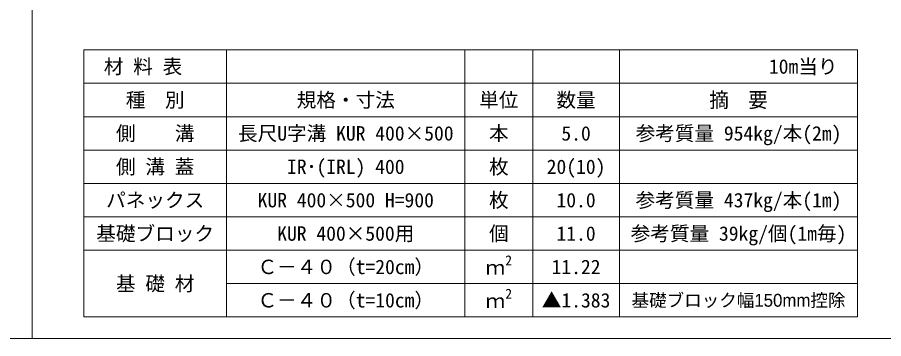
# Model space of a CAD drawing. Units: millimetres at full size, sheet at 1:40; details may follow other scales. Extents: x 206103 to 244503, y 883348 to 903496.
# Drawn here: x 240469 to 242469, y 883348 to 884089 of the extents above; entities that cross this region are included whole.
import ezdxf
from ezdxf.enums import TextEntityAlignment as Align

# ---------------------------------------------------------------- set-up
doc = ezdxf.new("R2010")
doc.units = ezdxf.units.MM
doc.header["$LTSCALE"] = 40
for name, color, linetype, lineweight in [('Defpoints_3', 8, 'Continuous', 0), ('図枠', 5, 'Continuous', 13), ('寸法・材料表', 7, 'Continuous', 13)]:
    doc.layers.add(name, color=color, linetype=linetype, lineweight=lineweight)
doc.styles.add('ＭＳ ゴシック', font='')
doc.styles.add('ＭＳ Ｐゴシック', font='')
doc.styles.get('ＭＳ ゴシック').set_extended_font_data('MS Gothic')
doc.styles.get('ＭＳ Ｐゴシック').set_extended_font_data('MS PGothic')

msp = doc.modelspace()

# ---------------------------------------------------------------- linework, layer by layer
at = {"layer": 'Defpoints_3'}
for p, q in [((240621.89, 884014.77), (242408.53, 884014.77)), ((240621.89, 884014.77), (240621.89, 883937.33)), ((240951.89, 884014.77), (240951.89, 883937.33)), ((241501.89, 884014.77), (241501.89, 883937.33)), ((241658.53, 884014.77), (241658.53, 883937.33)), ((241858.53, 884014.77), (241858.53, 883937.33)), ((242408.53, 884014.77), (242408.53, 883937.33))]:
    msp.add_line(p, q, dxfattribs=at)
at = {"layer": '図枠'}
for p, q in [((240503.21, 903148.33), (240503.21, 883348.33)), ((227303.21, 883348.33), (244503.21, 883348.33))]:
    msp.add_line(p, q, dxfattribs=at)
at = {"layer": '寸法・材料表'}
for p, q in [((240621.89, 883937.33), (242408.53, 883937.33)), ((240621.89, 883937.33), (240621.89, 883398.33)), ((240951.89, 883937.33), (240951.89, 883398.33)), ((241501.89, 883937.33), (241501.89, 883398.33)), ((241658.53, 883937.33), (241658.53, 883398.33)), ((241858.53, 883937.33), (241858.53, 883398.33)), ((242408.53, 883937.33), (242408.53, 883398.33)), ((240621.89, 883860.33), (242408.53, 883860.33)), ((240621.89, 883783.33), (242408.53, 883783.33)), ((240621.89, 883706.33), (242408.53, 883706.33)), ((240621.89, 883629.33), (242408.53, 883629.33)), ((240621.89, 883552.33), (242408.53, 883552.33)), ((240951.89, 883475.33), (242408.53, 883475.33)), ((240621.89, 883398.33), (242408.53, 883398.33))]:
    msp.add_line(p, q, dxfattribs=at)

# ---------------------------------------------------------------- texts
at = {"layer": '寸法・材料表', "style": 'ＭＳ ゴシック'}
msp.add_text('\u3000材 料 表', height=33.23, dxfattribs=at).set_placement((240622.94, 883976.05), align=Align.MIDDLE_LEFT)
msp.add_text('10m当り\u3000', height=33.23, dxfattribs=at).set_placement((242407.47, 883976.05), align=Align.MIDDLE_RIGHT)
at = {"layer": '寸法・材料表'}
for s, height, style, p in [('規格・寸法', 33.23, 'ＭＳ ゴシック', (241226.89, 883898.83)), ('単位', 33.23, 'ＭＳ ゴシック', (241580.21, 883898.83)), ('数量', 33.23, 'ＭＳ ゴシック', (241758.53, 883898.83)), ('種\u3000別', 33.23, 'ＭＳ ゴシック', (240786.89, 883898.83)), ('側\u3000\u3000溝', 33.23, 'ＭＳ ゴシック', (240786.89, 883821.83)), ('長尺U字溝 KUR 400×500', 33.23, 'ＭＳ ゴシック', (241226.89, 883821.83)), ('本', 33.23, 'ＭＳ ゴシック', (241580.21, 883821.83)), ('参考質量 954kg/本(2m)', 33.23, 'ＭＳ ゴシック', (242133.53, 883821.83)), ('5.0', 33.23, 'ＭＳ ゴシック', (241758.53, 883821.83)), ('側 溝 蓋', 33.23, 'ＭＳ ゴシック', (240786.89, 883744.83)), ('IR･(IRL) 400', 33.23, 'ＭＳ ゴシック', (241226.89, 883744.83)), ('枚', 33.23, 'ＭＳ ゴシック', (241580.21, 883744.83)), ('20(10)', 33.23, 'ＭＳ ゴシック', (241758.53, 883744.83)), ('パネックス', 33.23, 'ＭＳ ゴシック', (240786.89, 883667.83)), ('KUR 400×500 H=900', 33.23, 'ＭＳ ゴシック', (241226.89, 883667.83)), ('枚', 33.23, 'ＭＳ ゴシック', (241580.21, 883667.83)), ('10.0', 33.23, 'ＭＳ ゴシック', (241758.53, 883667.83)), ('参考質量 437kg/本(1m)', 33.23, 'ＭＳ ゴシック', (242133.53, 883667.83)), ('基礎ブロック', 33.23, 'ＭＳ ゴシック', (240786.89, 883590.83)), ('KUR 400×500用', 33.23, 'ＭＳ ゴシック', (241226.89, 883590.83)), ('個', 33.23, 'ＭＳ ゴシック', (241580.21, 883590.83)), ('11.0', 33.23, 'ＭＳ ゴシック', (241758.53, 883590.83)), ('参考質量 39kg/個(1m毎)', 33.23, 'ＭＳ ゴシック', (242133.53, 883590.83)), ('Ｃ－４０（t=20cm）', 33.23, 'ＭＳ ゴシック', (241226.89, 883513.83)), ('11.22', 33.23, 'ＭＳ ゴシック', (241758.53, 883513.83)), ('基 礎 材', 33.23, 'ＭＳ ゴシック', (240786.89, 883475.33)), ('Ｃ－４０（t=10cm）', 33.23, 'ＭＳ ゴシック', (241226.89, 883436.83)), ('▲1.383', 33.23, 'ＭＳ ゴシック', (241758.53, 883436.83)), ('基礎ブロック幅150mm控除', 29.69, 'ＭＳ Ｐゴシック', (242133.53, 883436.83))]:
    msp.add_text(s, height=height, dxfattribs=dict(at, style=style)).set_placement(p, align=Align.MIDDLE_CENTER)
at = {"layer": '寸法・材料表', "style": 'ＭＳ Ｐゴシック', "width": 0.95}
msp.add_text('摘\u3000要', height=34.64, dxfattribs=at).set_placement((242133.53, 883898.83), align=Align.MIDDLE_CENTER)
at = {"layer": '寸法・材料表', "style": 'ＭＳ ゴシック'}
for s, height, p in [('2', 23.26, (241594.94, 883510.22)), ('ｍ', 33.23, (241549.61, 883485.72)), ('2', 23.26, (241594.94, 883433.22)), ('ｍ', 33.23, (241549.61, 883408.72))]:
    msp.add_text(s, height=height, dxfattribs=at).set_placement(p, align=Align.BOTTOM_LEFT)

doc.saveas('drawing.dxf')
